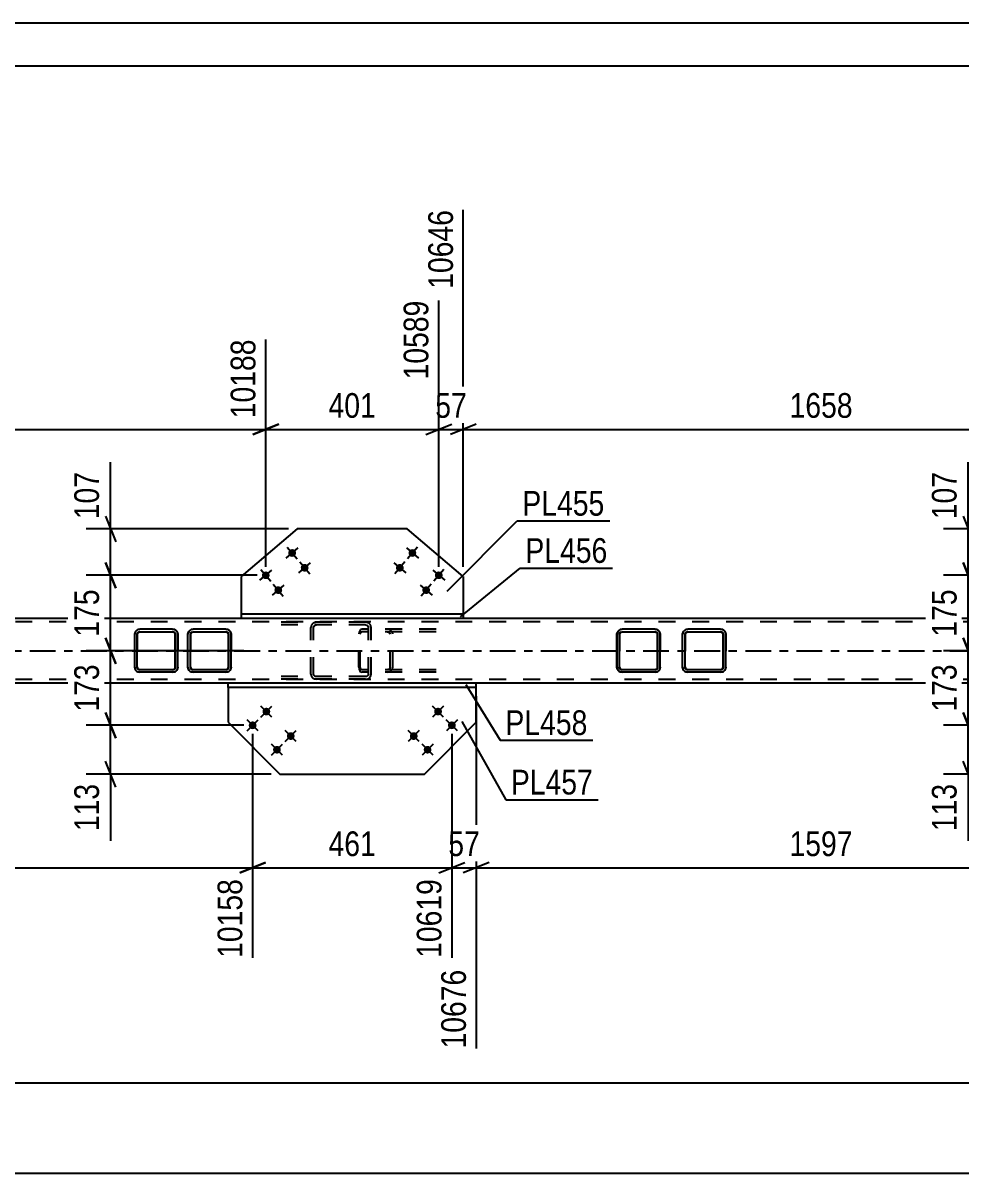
# Model space of a CAD drawing. Header units: millimetres. Extents: x 0 to 1189, y 0 to 841.
# Drawn here: x 631.6 to 740.2, y 707.7 to 841 of the extents above; entities that cross this region are included whole.
import ezdxf

# ---------------------------------------------------------------- set-up
doc = ezdxf.new("R2010")
doc.units = ezdxf.units.MM
doc.linetypes.add('DXK_LINE_DOT2', pattern=[3.9198, 1.9599, -1.9599])
doc.linetypes.add('DXK_LINE_DOT3', pattern=[5.9187, 2.979, -0.9799, 0.9799, -0.9799])
doc.styles.add('Arial Narrow', font='ARIALN.TTF', dxfattribs={"height": 0.2})

# ---------------------------------------------------------------- blocks, each defined once
blk = doc.blocks.new('Unknown-570348649-1114 - 55360')
at = {"color": 5, "linetype": 'Continuous'}
for p, q in [((1189, 841), (0, 841)), ((1184, 836), (5, 836))]:
    blk.add_line(p, q, dxfattribs=at)
blk = doc.blocks.new('Part-570348649-44103 - 43977')
at = {"color": 2, "linetype": 'Continuous'}
for p, q in [((700.33, 770.16), (700.38, 770.39)), ((700.38, 770.39), (700.34, 770.16)), ((700.38, 770.39), (700.38, 770.39)), ((700.64, 770.16), (700.66, 770.27)), ((700.66, 770.27), (700.72, 770.37)), ((700.94, 770.76), (700.71, 770.71)), ((700.72, 770.37), (700.82, 770.43)), ((700.82, 770.43), (700.94, 770.46)), ((700.82, 770.43), (700.82, 770.43)), ((704.74, 770.76), (700.94, 770.76)), ((700.94, 770.46), (704.74, 770.46)), ((704.97, 770.71), (704.74, 770.76)), ((704.74, 770.46), (704.85, 770.43)), ((704.85, 770.43), (704.95, 770.37)), ((704.95, 770.37), (704.85, 770.43)), ((704.95, 770.37), (705.01, 770.27)), ((705.01, 770.27), (704.95, 770.37)), ((705.01, 770.27), (705.01, 770.27)), ((705.01, 770.27), (705.04, 770.16)), ((705.03, 770.16), (705.01, 770.27)), ((705.34, 770.16), (705.29, 770.39)), ((700.33, 770.16), (700.34, 770.16)), ((700.33, 766.36), (700.33, 770.16)), ((700.34, 766.36), (700.34, 770.16)), ((700.64, 766.36), (700.64, 770.16)), ((705.04, 770.16), (705.03, 770.16)), ((705.03, 770.16), (705.03, 766.36)), ((705.04, 766.36), (705.04, 770.16)), ((705.34, 766.36), (705.34, 770.16)), ((700.34, 766.36), (700.33, 766.36)), ((700.38, 766.13), (700.33, 766.36)), ((700.34, 766.36), (700.38, 766.13)), ((700.66, 766.24), (700.64, 766.36)), ((705.04, 766.36), (705.01, 766.24)), ((705.01, 766.24), (705.03, 766.36)), ((705.03, 766.36), (705.04, 766.36)), ((705.29, 766.13), (705.34, 766.36)), ((700.38, 766.13), (700.38, 766.13)), ((700.72, 766.14), (700.66, 766.24)), ((700.71, 765.8), (700.94, 765.76)), ((700.82, 766.08), (700.72, 766.14)), ((700.94, 766.06), (700.82, 766.08)), ((700.82, 766.08), (700.82, 766.08)), ((704.74, 766.06), (700.94, 766.06)), ((704.74, 765.76), (700.94, 765.76)), ((704.85, 766.08), (704.74, 766.06)), ((704.74, 765.76), (704.97, 765.8)), ((704.95, 766.14), (704.85, 766.08)), ((704.85, 766.08), (704.95, 766.14)), ((705.01, 766.24), (704.95, 766.14)), ((704.95, 766.14), (705.01, 766.24)), ((705.01, 766.24), (705.01, 766.24))]:
    blk.add_line(p, q, dxfattribs=at)
at = {"color": 7, "linetype": 'DXK_LINE_DOT2'}
for p, q in [((700.66, 770.27), (700.63, 770.16)), ((700.72, 770.37), (700.66, 770.27)), ((700.7, 770.71), (700.93, 770.76)), ((700.82, 770.43), (700.72, 770.37)), ((700.82, 770.43), (700.93, 770.46)), ((700.93, 770.76), (700.94, 770.76)), ((700.94, 770.76), (700.93, 770.76)), ((700.93, 770.46), (700.94, 770.46)), ((700.94, 770.46), (700.93, 770.46)), ((704.73, 770.76), (704.96, 770.71)), ((704.85, 770.43), (704.73, 770.46)), ((705.29, 770.39), (705.33, 770.16)), ((700.64, 770.16), (700.63, 770.16)), ((700.63, 770.16), (700.63, 766.36)), ((705.34, 770.16), (705.33, 770.16)), ((705.33, 770.16), (705.33, 766.36)), ((700.63, 766.36), (700.64, 766.36)), ((700.63, 766.36), (700.66, 766.24)), ((705.33, 766.36), (705.29, 766.13)), ((705.33, 766.36), (705.34, 766.36)), ((700.66, 766.24), (700.72, 766.14)), ((700.93, 765.76), (700.7, 765.8)), ((700.72, 766.14), (700.82, 766.08)), ((700.82, 766.08), (700.93, 766.06)), ((700.93, 766.06), (700.94, 766.06)), ((700.94, 766.06), (700.93, 766.06)), ((700.93, 765.76), (700.94, 765.76)), ((700.94, 765.76), (700.93, 765.76)), ((704.73, 766.06), (704.85, 766.08)), ((704.96, 765.8), (704.73, 765.76))]:
    blk.add_line(p, q, dxfattribs=at)
at = {"color": 2, "linetype": 'Continuous'}
for centre, start, end in [((700.93, 770.16), 112.5, 157.5), ((700.94, 770.16), 112.5, 157.5), ((704.74, 770.16), 22.5, 67.5), ((700.93, 766.36), 202.5, 247.5), ((700.94, 766.36), 202.5, 247.5), ((704.74, 766.36), 292.5, 337.5)]:
    blk.add_arc(centre, 0.6, start, end, dxfattribs=at)
at = {"color": 7, "linetype": 'DXK_LINE_DOT2'}
for centre, start, end in [((704.73, 770.16), 22.5, 67.5), ((704.73, 766.36), 292.5, 337.5)]:
    blk.add_arc(centre, 0.6, start, end, dxfattribs=at)
blk = doc.blocks.new('Part-570348649-43984 - 43977')
at = {"color": 7, "linetype": 'DXK_LINE_DOT2'}
for p, q in [((670.47, 770.39), (670.44, 770.16)), ((670.54, 770.58), (670.47, 770.39)), ((670.64, 770.71), (670.54, 770.58)), ((670.61, 770.16), (670.62, 770.27)), ((670.62, 770.27), (670.65, 770.37)), ((670.77, 770.76), (670.64, 770.71)), ((670.65, 770.37), (670.71, 770.44)), ((670.71, 770.44), (670.77, 770.46)), ((679.38, 770.76), (670.77, 770.76)), ((679.38, 770.46), (670.77, 770.46)), ((671.86, 770.46), (671.86, 770.76)), ((673.97, 770.71), (673.73, 770.76)), ((673.73, 770.46), (673.85, 770.44)), ((673.85, 770.44), (673.96, 770.37)), ((673.96, 770.37), (674.02, 770.27)), ((674.02, 770.27), (674.05, 770.16)), ((674.36, 770.16), (674.32, 770.39)), ((670.44, 766.36), (670.44, 770.16)), ((670.61, 766.36), (670.61, 770.16)), ((674.05, 766.36), (674.05, 770.16)), ((674.36, 766.36), (674.36, 770.16)), ((670.44, 766.36), (670.47, 766.13)), ((670.62, 766.24), (670.61, 766.36)), ((674.05, 766.36), (674.02, 766.24)), ((674.32, 766.13), (674.36, 766.36)), ((670.47, 766.13), (670.54, 765.93)), ((670.54, 765.93), (670.64, 765.8)), ((670.65, 766.15), (670.62, 766.24)), ((670.64, 765.8), (670.77, 765.76)), ((670.71, 766.08), (670.65, 766.15)), ((670.77, 766.06), (670.71, 766.08)), ((679.38, 766.06), (670.77, 766.06)), ((679.38, 765.76), (670.77, 765.76)), ((671.86, 765.76), (671.86, 766.06)), ((673.85, 766.08), (673.73, 766.06)), ((673.73, 765.76), (673.97, 765.8)), ((673.96, 766.15), (673.85, 766.08)), ((674.02, 766.24), (673.96, 766.15))]:
    blk.add_line(p, q, dxfattribs=at)
for centre, start, end in [((673.75, 770.14), 23.9472, 68.8973), ((673.75, 766.38), 291.1027, 336.0528)]:
    blk.add_arc(centre, 0.616, start, end, dxfattribs=at)
blk = doc.blocks.new('Part-570348649-43991 - 43977')
at = {"color": 7, "linetype": 'DXK_LINE_DOT2'}
for p, q in [((671.23, 771.56), (659.51, 771.56)), ((671.23, 771.26), (659.51, 771.26)), ((664.93, 771.19), (664.88, 770.96)), ((664.88, 765.56), (664.88, 770.96)), ((665.2, 770.96), (665.22, 771.07)), ((665.2, 765.56), (665.2, 770.96)), ((665.22, 771.07), (665.29, 771.17)), ((665.52, 771.56), (665.27, 771.51)), ((665.29, 771.17), (665.4, 771.24)), ((665.4, 771.24), (665.52, 771.26)), ((671.47, 771.51), (671.23, 771.56)), ((671.23, 771.26), (671.35, 771.24)), ((671.35, 771.24), (671.45, 771.17)), ((671.45, 771.17), (671.52, 771.07)), ((671.52, 771.07), (671.55, 770.96)), ((671.55, 765.56), (671.55, 770.96)), ((671.86, 770.96), (671.81, 771.19)), ((671.86, 765.56), (671.86, 770.96)), ((671.23, 765.26), (659.51, 765.26)), ((671.23, 764.96), (659.51, 764.96)), ((664.88, 765.56), (664.93, 765.33)), ((665.22, 765.44), (665.2, 765.56)), ((665.29, 765.35), (665.22, 765.44)), ((665.27, 765), (665.52, 764.96)), ((665.4, 765.28), (665.29, 765.35)), ((665.52, 765.26), (665.4, 765.28)), ((671.35, 765.28), (671.23, 765.26)), ((671.23, 764.96), (671.47, 765)), ((671.45, 765.35), (671.35, 765.28)), ((671.52, 765.44), (671.45, 765.35)), ((671.55, 765.56), (671.52, 765.44)), ((671.81, 765.33), (671.86, 765.56))]:
    blk.add_line(p, q, dxfattribs=at)
for centre, start, end in [((665.5, 770.93), 110.9291, 155.8657), ((671.25, 770.93), 24.1343, 69.0709), ((665.5, 765.58), 204.1343, 249.0709), ((671.25, 765.58), 290.9291, 335.8657)]:
    blk.add_arc(centre, 0.618, start, end, dxfattribs=at)
blk = doc.blocks.new('Part-570348649-44075 - 43977')
at = {"color": 2, "linetype": 'Continuous'}
for p, q in [((707.93, 770.16), (707.98, 770.39)), ((707.98, 770.39), (707.93, 770.16)), ((708.23, 770.16), (708.26, 770.27)), ((708.26, 770.27), (708.32, 770.37)), ((708.53, 770.76), (708.31, 770.71)), ((708.32, 770.37), (708.42, 770.43)), ((708.42, 770.43), (708.53, 770.46)), ((712.33, 770.76), (708.53, 770.76)), ((708.53, 770.46), (712.33, 770.46)), ((712.56, 770.71), (712.33, 770.76)), ((712.33, 770.46), (712.45, 770.43)), ((712.45, 770.43), (712.55, 770.37)), ((712.55, 770.37), (712.45, 770.43)), ((712.55, 770.37), (712.61, 770.27)), ((712.61, 770.27), (712.55, 770.37)), ((712.61, 770.27), (712.63, 770.16)), ((712.63, 770.16), (712.61, 770.27)), ((712.93, 770.16), (712.89, 770.39)), ((707.93, 766.36), (707.93, 770.16)), ((707.93, 770.16), (707.93, 770.16)), ((707.93, 766.36), (707.93, 770.16)), ((708.23, 766.36), (708.23, 770.16)), ((712.63, 766.36), (712.63, 770.16)), ((712.63, 770.16), (712.63, 770.16)), ((712.63, 770.16), (712.63, 766.36)), ((712.93, 766.36), (712.93, 770.16)), ((707.93, 766.36), (707.93, 766.36)), ((707.98, 766.13), (707.93, 766.36)), ((707.93, 766.36), (707.98, 766.13)), ((708.26, 766.24), (708.23, 766.36)), ((712.63, 766.36), (712.61, 766.24)), ((712.61, 766.24), (712.63, 766.36)), ((712.63, 766.36), (712.63, 766.36)), ((712.89, 766.13), (712.93, 766.36)), ((708.32, 766.14), (708.26, 766.24)), ((708.31, 765.8), (708.53, 765.76)), ((708.42, 766.08), (708.32, 766.14)), ((708.53, 766.06), (708.42, 766.08)), ((712.33, 766.06), (708.53, 766.06)), ((712.33, 765.76), (708.53, 765.76)), ((712.45, 766.08), (712.33, 766.06)), ((712.33, 765.76), (712.56, 765.8)), ((712.55, 766.14), (712.45, 766.08)), ((712.45, 766.08), (712.55, 766.14)), ((712.61, 766.24), (712.55, 766.14)), ((712.55, 766.14), (712.61, 766.24))]:
    blk.add_line(p, q, dxfattribs=at)
at = {"color": 7, "linetype": 'DXK_LINE_DOT2'}
for p, q in [((708.26, 770.27), (708.23, 770.16)), ((708.32, 770.37), (708.26, 770.27)), ((708.3, 770.71), (708.53, 770.76)), ((708.42, 770.43), (708.32, 770.37)), ((708.53, 770.46), (708.42, 770.43)), ((708.53, 770.76), (708.53, 770.76)), ((708.53, 770.76), (708.53, 770.76)), ((708.53, 770.46), (708.53, 770.46)), ((708.53, 770.46), (708.53, 770.46)), ((712.33, 770.76), (712.56, 770.71)), ((712.45, 770.43), (712.33, 770.46)), ((712.89, 770.39), (712.93, 770.16)), ((708.23, 770.16), (708.23, 770.16)), ((708.23, 770.16), (708.23, 766.36)), ((712.93, 770.16), (712.93, 770.16)), ((712.93, 770.16), (712.93, 766.36)), ((708.23, 766.36), (708.23, 766.36)), ((708.23, 766.36), (708.26, 766.24)), ((712.93, 766.36), (712.89, 766.13)), ((712.93, 766.36), (712.93, 766.36)), ((708.26, 766.24), (708.32, 766.14)), ((708.53, 765.76), (708.3, 765.8)), ((708.32, 766.14), (708.42, 766.08)), ((708.42, 766.08), (708.53, 766.06)), ((708.53, 766.06), (708.53, 766.06)), ((708.53, 766.06), (708.53, 766.06)), ((708.53, 765.76), (708.53, 765.76)), ((708.53, 765.76), (708.53, 765.76)), ((712.33, 766.06), (712.45, 766.08)), ((712.56, 765.8), (712.33, 765.76))]:
    blk.add_line(p, q, dxfattribs=at)
at = {"color": 2, "linetype": 'Continuous'}
for centre, start, end in [((708.53, 770.16), 112.5, 157.5), ((708.53, 770.16), 112.5, 157.5), ((712.33, 770.16), 22.5, 67.5), ((708.53, 766.36), 202.5, 247.5), ((708.53, 766.36), 202.5, 247.5), ((712.33, 766.36), 292.5, 337.5)]:
    blk.add_arc(centre, 0.6, start, end, dxfattribs=at)
at = {"color": 7, "linetype": 'DXK_LINE_DOT2'}
for centre, start, end in [((712.33, 770.16), 22.5, 67.5), ((712.33, 766.36), 292.5, 337.5)]:
    blk.add_arc(centre, 0.6, start, end, dxfattribs=at)
blk = doc.blocks.new('Bolt-570348649-44203 - 43977')
at = {"linetype": 'Continuous'}
for points in [[(663.06, 779.88, -1), (662.37, 779.29, -1)], [(664.51, 778.16, -1), (663.82, 777.58, -1)], [(660, 777.29, -1), (659.32, 776.71, -1)], [(661.46, 775.57, -1), (660.77, 774.99, -1)]]:
    blk.add_hatch(color=1, dxfattribs=at).paths.add_polyline_path(points)
at = {"color": 1, "linetype": 'Continuous'}
for p, q in [((662.03, 779), (663.4, 780.17)), ((662.13, 780.27), (663.29, 778.9)), ((663.48, 777.29), (664.85, 778.45)), ((663.59, 778.55), (664.75, 777.18)), ((658.97, 776.42), (660.35, 777.58)), ((659.08, 777.69), (660.24, 776.31)), ((660.43, 774.7), (661.8, 775.86)), ((660.53, 775.97), (661.69, 774.6))]:
    blk.add_line(p, q, dxfattribs=at)
blk = doc.blocks.new('Part-570348649-44012 - 43977')
at = {"color": 2, "linetype": 'Continuous'}
for p, q in [((684.04, 764.51), (655.31, 764.51)), ((655.31, 764.01), (655.31, 764.51)), ((684.04, 764.01), (655.31, 764.01)), ((684.04, 764.01), (684.04, 764.51))]:
    blk.add_line(p, q, dxfattribs=at)
blk = doc.blocks.new('Part-570348649-44014 - 43977')
at = {"color": 2, "linetype": 'Continuous'}
for p, q in [((682.54, 772.51), (656.81, 772.51)), ((656.81, 772.51), (656.81, 772.01)), ((682.54, 772.01), (656.81, 772.01)), ((682.54, 772.51), (682.54, 772.01))]:
    blk.add_line(p, q, dxfattribs=at)
blk = doc.blocks.new('Part-570348649-44137 - 43977')
at = {"color": 2, "linetype": 'Continuous'}
for p, q in [((655.31, 764.01), (655.31, 759.99)), ((684.04, 759.99), (684.04, 764.01)), ((655.31, 759.99), (661.3, 753.96)), ((678.05, 753.96), (684.04, 759.99)), ((661.3, 753.96), (678.05, 753.96))]:
    blk.add_line(p, q, dxfattribs=at)
at = {"color": 7, "linetype": 'DXK_LINE_DOT2'}
blk.add_line((684.04, 764.01), (655.31, 764.01), dxfattribs=at)
blk = doc.blocks.new('Part-570348649-44074 - 43977')
at = {"color": 2, "linetype": 'Continuous'}
for p, q in [((644.48, 770.16), (644.53, 770.39)), ((644.53, 770.39), (644.48, 770.16)), ((644.78, 770.16), (644.8, 770.27)), ((644.8, 770.27), (644.87, 770.37)), ((645.08, 770.76), (644.85, 770.71)), ((644.87, 770.37), (644.97, 770.43)), ((644.97, 770.43), (645.08, 770.46)), ((648.88, 770.76), (645.08, 770.76)), ((645.08, 770.46), (648.88, 770.46)), ((649.11, 770.71), (648.88, 770.76)), ((648.88, 770.46), (649, 770.43)), ((649.09, 770.37), (648.99, 770.43)), ((649, 770.43), (649.09, 770.37)), ((649.09, 770.37), (649.16, 770.27)), ((649.16, 770.27), (649.09, 770.37)), ((649.16, 770.27), (649.18, 770.16)), ((649.18, 770.16), (649.16, 770.27)), ((649.48, 770.16), (649.44, 770.39)), ((644.48, 766.36), (644.48, 770.16)), ((644.48, 770.16), (644.48, 770.16)), ((644.48, 766.36), (644.48, 770.16)), ((644.78, 766.36), (644.78, 770.16)), ((649.18, 766.36), (649.18, 770.16)), ((649.18, 770.16), (649.18, 770.16)), ((649.18, 770.16), (649.18, 766.36)), ((649.48, 766.36), (649.48, 770.16)), ((644.48, 766.36), (644.48, 766.36)), ((644.53, 766.13), (644.48, 766.36)), ((644.48, 766.36), (644.53, 766.13)), ((644.8, 766.24), (644.78, 766.36)), ((649.18, 766.36), (649.16, 766.24)), ((649.16, 766.24), (649.18, 766.36)), ((649.18, 766.36), (649.18, 766.36)), ((649.44, 766.13), (649.48, 766.36)), ((644.87, 766.14), (644.8, 766.24)), ((644.85, 765.8), (645.08, 765.76)), ((644.97, 766.08), (644.87, 766.14)), ((645.08, 766.06), (644.97, 766.08)), ((648.88, 766.06), (645.08, 766.06)), ((648.88, 765.76), (645.08, 765.76)), ((649, 766.08), (648.88, 766.06)), ((648.88, 765.76), (649.11, 765.8)), ((648.99, 766.08), (649.09, 766.14)), ((649.09, 766.14), (649, 766.08)), ((649.16, 766.24), (649.09, 766.14)), ((649.09, 766.14), (649.16, 766.24))]:
    blk.add_line(p, q, dxfattribs=at)
at = {"color": 7, "linetype": 'DXK_LINE_DOT2'}
for p, q in [((644.8, 770.27), (644.78, 770.16)), ((644.87, 770.37), (644.8, 770.27)), ((644.85, 770.71), (645.08, 770.76)), ((644.96, 770.43), (644.87, 770.37)), ((645.08, 770.46), (644.96, 770.43)), ((645.08, 770.76), (645.08, 770.76)), ((645.08, 770.76), (645.08, 770.76)), ((645.08, 770.46), (645.08, 770.46)), ((645.08, 770.46), (645.08, 770.46)), ((648.88, 770.76), (649.11, 770.71)), ((648.99, 770.43), (648.88, 770.46)), ((649.43, 770.39), (649.48, 770.16)), ((644.78, 770.16), (644.78, 770.16)), ((644.78, 770.16), (644.78, 766.36)), ((649.48, 770.16), (649.48, 770.16)), ((649.48, 770.16), (649.48, 766.36)), ((644.78, 766.36), (644.78, 766.36)), ((644.78, 766.36), (644.8, 766.24)), ((649.48, 766.36), (649.43, 766.13)), ((649.48, 766.36), (649.48, 766.36)), ((644.8, 766.24), (644.87, 766.14)), ((645.08, 765.76), (644.85, 765.8)), ((644.87, 766.14), (644.96, 766.08)), ((644.96, 766.08), (645.08, 766.06)), ((645.08, 766.06), (645.08, 766.06)), ((645.08, 766.06), (645.08, 766.06)), ((645.08, 765.76), (645.08, 765.76)), ((645.08, 765.76), (645.08, 765.76)), ((648.88, 766.06), (648.99, 766.08)), ((649.11, 765.8), (648.88, 765.76))]:
    blk.add_line(p, q, dxfattribs=at)
at = {"color": 2, "linetype": 'Continuous'}
for centre, start, end in [((645.08, 770.16), 112.5, 157.5), ((645.08, 770.16), 112.5, 157.5), ((648.88, 770.16), 22.5, 67.5), ((645.08, 766.36), 202.5, 247.5), ((645.08, 766.36), 202.5, 247.5), ((648.88, 766.36), 292.5, 337.5)]:
    blk.add_arc(centre, 0.6, start, end, dxfattribs=at)
at = {"color": 7, "linetype": 'DXK_LINE_DOT2'}
for centre, start, end in [((648.88, 770.16), 22.5, 67.5), ((648.88, 766.36), 292.5, 337.5)]:
    blk.add_arc(centre, 0.6, start, end, dxfattribs=at)
blk = doc.blocks.new('Part-570348649-44102 - 43977')
at = {"color": 2, "linetype": 'Continuous'}
for p, q in [((650.64, 770.16), (650.69, 770.39)), ((650.69, 770.39), (650.65, 770.16)), ((650.69, 770.39), (650.69, 770.39)), ((650.95, 770.16), (650.97, 770.27)), ((650.97, 770.27), (651.03, 770.37)), ((651.25, 770.76), (651.02, 770.71)), ((651.03, 770.37), (651.13, 770.43)), ((651.13, 770.43), (651.25, 770.46)), ((651.13, 770.43), (651.13, 770.43)), ((655.05, 770.76), (651.25, 770.76)), ((651.25, 770.46), (655.05, 770.46)), ((655.28, 770.71), (655.05, 770.76)), ((655.05, 770.46), (655.16, 770.43)), ((655.16, 770.43), (655.26, 770.37)), ((655.26, 770.37), (655.16, 770.43)), ((655.26, 770.37), (655.32, 770.27)), ((655.32, 770.27), (655.26, 770.37)), ((655.32, 770.27), (655.32, 770.27)), ((655.32, 770.27), (655.35, 770.16)), ((655.34, 770.16), (655.32, 770.27)), ((655.65, 770.16), (655.6, 770.39)), ((650.64, 770.16), (650.65, 770.16)), ((650.64, 766.36), (650.64, 770.16)), ((650.65, 766.36), (650.65, 770.16)), ((650.95, 766.36), (650.95, 770.16)), ((655.35, 770.16), (655.34, 770.16)), ((655.34, 770.16), (655.34, 766.36)), ((655.35, 766.36), (655.35, 770.16)), ((655.65, 766.36), (655.65, 770.16)), ((650.65, 766.36), (650.64, 766.36)), ((650.69, 766.13), (650.64, 766.36)), ((650.65, 766.36), (650.69, 766.13)), ((650.97, 766.24), (650.95, 766.36)), ((655.35, 766.36), (655.32, 766.24)), ((655.32, 766.24), (655.34, 766.36)), ((655.34, 766.36), (655.35, 766.36)), ((655.6, 766.13), (655.65, 766.36)), ((650.69, 766.13), (650.69, 766.13)), ((651.03, 766.14), (650.97, 766.24)), ((651.02, 765.8), (651.25, 765.76)), ((651.13, 766.08), (651.03, 766.14)), ((651.25, 766.06), (651.13, 766.08)), ((651.13, 766.08), (651.13, 766.08)), ((655.05, 766.06), (651.25, 766.06)), ((655.05, 765.76), (651.25, 765.76)), ((655.16, 766.08), (655.05, 766.06)), ((655.05, 765.76), (655.28, 765.8)), ((655.26, 766.14), (655.16, 766.08)), ((655.16, 766.08), (655.26, 766.14)), ((655.32, 766.24), (655.26, 766.14)), ((655.26, 766.14), (655.32, 766.24)), ((655.32, 766.24), (655.32, 766.24))]:
    blk.add_line(p, q, dxfattribs=at)
at = {"color": 7, "linetype": 'DXK_LINE_DOT2'}
for p, q in [((650.97, 770.27), (650.94, 770.16)), ((651.03, 770.37), (650.97, 770.27)), ((651.01, 770.71), (651.24, 770.76)), ((651.13, 770.43), (651.03, 770.37)), ((651.13, 770.43), (651.24, 770.46)), ((651.24, 770.76), (651.25, 770.76)), ((651.25, 770.76), (651.24, 770.76)), ((651.24, 770.46), (651.25, 770.46)), ((651.25, 770.46), (651.24, 770.46)), ((655.04, 770.76), (655.27, 770.71)), ((655.16, 770.43), (655.04, 770.46)), ((655.6, 770.39), (655.64, 770.16)), ((650.95, 770.16), (650.94, 770.16)), ((650.94, 770.16), (650.94, 766.36)), ((655.65, 770.16), (655.64, 770.16)), ((655.64, 770.16), (655.64, 766.36)), ((650.94, 766.36), (650.95, 766.36)), ((650.94, 766.36), (650.97, 766.24)), ((655.64, 766.36), (655.6, 766.13)), ((655.64, 766.36), (655.65, 766.36)), ((650.97, 766.24), (651.03, 766.14)), ((651.24, 765.76), (651.01, 765.8)), ((651.03, 766.14), (651.13, 766.08)), ((651.13, 766.08), (651.24, 766.06)), ((651.24, 766.06), (651.25, 766.06)), ((651.25, 766.06), (651.24, 766.06)), ((651.24, 765.76), (651.25, 765.76)), ((651.25, 765.76), (651.24, 765.76)), ((655.04, 766.06), (655.16, 766.08)), ((655.27, 765.8), (655.04, 765.76))]:
    blk.add_line(p, q, dxfattribs=at)
at = {"color": 2, "linetype": 'Continuous'}
for centre, start, end in [((651.24, 770.16), 112.5, 157.5), ((651.25, 770.16), 112.5, 157.5), ((655.05, 770.16), 22.5, 67.5), ((651.24, 766.36), 202.5, 247.5), ((651.25, 766.36), 202.5, 247.5), ((655.05, 766.36), 292.5, 337.5)]:
    blk.add_arc(centre, 0.6, start, end, dxfattribs=at)
at = {"color": 7, "linetype": 'DXK_LINE_DOT2'}
for centre, start, end in [((655.04, 770.16), 22.5, 67.5), ((655.04, 766.36), 292.5, 337.5)]:
    blk.add_arc(centre, 0.6, start, end, dxfattribs=at)
blk = doc.blocks.new('Part-570348649-44130 - 43977')
at = {"color": 7, "linetype": 'DXK_LINE_DOT2'}
for p, q in [((1063.8, 771.61), (182.52, 771.61)), ((682.54, 772.01), (656.81, 772.01)), ((1063.8, 764.91), (182.52, 764.91)), ((684.04, 764.51), (655.31, 764.51))]:
    blk.add_line(p, q, dxfattribs=at)
at = {"color": 2, "linetype": 'Continuous'}
for p, q in [((656.81, 772.01), (576.78, 772.01)), ((762.57, 772.01), (682.54, 772.01)), ((655.31, 764.51), (578.28, 764.51)), ((761.07, 764.51), (684.04, 764.51))]:
    blk.add_line(p, q, dxfattribs=at)
at = {"color": 7, "linetype": 'DXK_LINE_DOT3'}
blk.add_line((182.52, 768.26), (1063.8, 768.26), dxfattribs=at)
blk = doc.blocks.new('Part-570348649-44138 - 43977')
at = {"color": 2, "linetype": 'Continuous'}
for p, q in [((663.3, 782.37), (656.81, 776.88)), ((676.05, 782.37), (663.3, 782.37)), ((682.54, 776.88), (676.05, 782.37)), ((656.81, 776.88), (656.81, 772.51)), ((682.54, 776.88), (682.54, 772.51))]:
    blk.add_line(p, q, dxfattribs=at)
at = {"color": 7, "linetype": 'DXK_LINE_DOT2'}
blk.add_line((682.54, 772.51), (656.81, 772.51), dxfattribs=at)
blk = doc.blocks.new('Bolt-570348649-44201 - 43977')
at = {"linetype": 'Continuous'}
for points in [[(659.42, 761.53, -1), (660.05, 760.89, -1)], [(657.82, 759.94, -1), (658.46, 759.3, -1)], [(662.24, 758.69, -1), (662.87, 758.05, -1)], [(660.64, 757.1, -1), (661.27, 756.47, -1)]]:
    blk.add_hatch(color=1, dxfattribs=at).paths.add_polyline_path(points)
at = {"color": 1, "linetype": 'Continuous'}
for p, q in [((660.37, 760.57), (659.1, 761.85)), ((659.1, 760.58), (660.37, 761.84)), ((657.5, 758.99), (658.78, 760.26)), ((658.77, 758.99), (657.5, 760.26)), ((663.19, 757.73), (661.92, 759.01)), ((661.92, 757.74), (663.19, 759)), ((660.32, 756.15), (661.6, 757.42)), ((661.59, 756.15), (660.32, 757.42))]:
    blk.add_line(p, q, dxfattribs=at)
blk = doc.blocks.new('Bolt-570348649-44202 - 43977')
at = {"linetype": 'Continuous'}
for points in [[(679.3, 760.89, -1), (679.93, 761.53, -1)], [(680.89, 759.3, -1), (681.53, 759.94, -1)], [(676.48, 758.05, -1), (677.11, 758.69, -1)], [(678.08, 756.47, -1), (678.71, 757.1, -1)]]:
    blk.add_hatch(color=1, dxfattribs=at).paths.add_polyline_path(points)
at = {"color": 1, "linetype": 'Continuous'}
for p, q in [((680.25, 761.85), (678.98, 760.57)), ((680.25, 760.58), (678.98, 761.84)), ((681.85, 758.99), (680.57, 760.26)), ((681.85, 760.26), (680.58, 758.99)), ((677.43, 759.01), (676.16, 757.73)), ((677.44, 757.74), (676.16, 759)), ((679.03, 756.15), (677.76, 757.42)), ((679.03, 757.42), (677.76, 756.15))]:
    blk.add_line(p, q, dxfattribs=at)
blk = doc.blocks.new('Bolt-570348649-44204 - 43977')
at = {"linetype": 'Continuous'}
for points in [[(676.98, 779.29, -1), (676.3, 779.88, -1)], [(675.53, 777.58, -1), (674.84, 778.16, -1)], [(680.04, 776.71, -1), (679.35, 777.29, -1)], [(678.58, 774.99, -1), (677.9, 775.57, -1)]]:
    blk.add_hatch(color=1, dxfattribs=at).paths.add_polyline_path(points)
at = {"color": 1, "linetype": 'Continuous'}
for p, q in [((675.95, 780.17), (677.33, 779)), ((677.22, 780.27), (676.06, 778.9)), ((674.5, 778.45), (675.87, 777.29)), ((675.77, 778.55), (674.61, 777.18)), ((679.01, 777.58), (680.38, 776.42)), ((680.28, 777.69), (679.11, 776.31)), ((677.55, 775.86), (678.93, 774.7)), ((678.82, 775.97), (677.66, 774.6))]:
    blk.add_line(p, q, dxfattribs=at)
blk = doc.blocks.new('StraightDimension-570348649-48183 - 43977')
at = {"color": 7, "linetype": 'Continuous'}
blk.add_line((163.56, 718.2), (1063.8, 718.2), dxfattribs=at)
blk = doc.blocks.new('StraightDimension-570348649-64731 - 43977')
at = {"color": 7, "linetype": 'Continuous'}
for p, q in [((641.1, 778.5), (642.3, 775.5)), ((658.66, 777), (638.85, 777)), ((641.7, 768.26), (641.7, 777)), ((642.3, 766.76), (641.1, 769.76)), ((657.14, 768.26), (638.85, 768.26))]:
    blk.add_line(p, q, dxfattribs=at)
at = {"color": 0}
blk.add_wipeout([(640.95, 775.97), (636.75, 775.97), (636.75, 769.29), (640.95, 769.29)], dxfattribs=at)
at = {"color": 3, "style": 'Arial Narrow'}
blk.add_text('175', height=2.863, rotation=90.0002, dxfattribs=at).set_placement((640.35, 769.89))
blk = doc.blocks.new('StraightDimension-570348649-64786 - 43977')
at = {"color": 7, "linetype": 'Continuous'}
for p, q in [((740.41, 761.12), (741.61, 758.12)), ((762.9, 759.62), (738.16, 759.62)), ((741.01, 753.96), (741.01, 759.62)), ((741.61, 752.46), (740.41, 755.46)), ((766.06, 753.96), (738.16, 753.96)), ((741.01, 753.96), (741.01, 746.22)), ((741.01, 753.96), (741.01, 746.22))]:
    blk.add_line(p, q, dxfattribs=at)
at = {"color": 0}
blk.add_wipeout([(740.26, 753.43), (736.06, 753.43), (736.06, 746.75), (740.26, 746.75)], dxfattribs=at)
at = {"color": 3, "style": 'Arial Narrow'}
blk.add_text('113', height=2.863, rotation=90.0002, dxfattribs=at).set_placement((739.66, 747.35))
blk = doc.blocks.new('StraightDimension-570348649-64732 - 43977')
at = {"color": 7, "linetype": 'Continuous'}
for p, q in [((641.1, 769.76), (642.3, 766.76)), ((657.14, 768.26), (638.85, 768.26)), ((641.7, 759.62), (641.7, 768.26)), ((642.3, 758.12), (641.1, 761.12)), ((657.14, 759.62), (638.85, 759.62))]:
    blk.add_line(p, q, dxfattribs=at)
at = {"color": 0}
blk.add_wipeout([(640.95, 767.28), (636.75, 767.28), (636.75, 760.6), (640.95, 760.6)], dxfattribs=at)
at = {"color": 3, "style": 'Arial Narrow'}
blk.add_text('173', height=2.863, rotation=90.0002, dxfattribs=at).set_placement((640.35, 761.2))
blk = doc.blocks.new('StraightDimension-570348649-48228 - 43977')
at = {"color": 7, "linetype": 'Continuous'}
blk.add_line((162.56, 707.74), (1064.8, 707.74), dxfattribs=at)
blk = doc.blocks.new('StraightDimension-570348649-47431 - 43977')
at = {"color": 7, "linetype": 'Continuous'}
for p, q in [((684.04, 763.01), (684.04, 722.17)), ((763.9, 758.62), (763.9, 732.67)), ((685.54, 743.71), (682.54, 742.51)), ((762.4, 742.51), (765.4, 743.71)), ((684.04, 743.11), (763.9, 743.11))]:
    blk.add_line(p, q, dxfattribs=at)
at = {"color": 0}
blk.add_wipeout([(728.23, 743.86), (728.23, 748.06), (719.71, 748.06), (719.71, 743.86)], dxfattribs=at)
at = {"color": 3, "style": 'Arial Narrow'}
blk.add_text('1597', height=2.863, dxfattribs=at).set_placement((720.31, 744.46))
at = {"color": 0, "linetype": 'Continuous'}
blk.add_wipeout([(763.3, 742.41), (759.1, 742.41), (759.1, 732.07), (763.3, 732.07)], dxfattribs=at)
at = {"color": 3, "linetype": 'Continuous', "style": 'Arial Narrow'}
blk.add_text('12273', height=2.863, rotation=90.0002, dxfattribs=at).set_placement((762.7, 732.67))
blk = doc.blocks.new('StraightDimension-570348649-47432 - 43977')
at = {"color": 7, "linetype": 'Continuous'}
for p, q in [((684.04, 763.01), (684.04, 722.17)), ((681.21, 758.62), (681.21, 732.67)), ((679.71, 742.51), (682.71, 743.71)), ((685.54, 743.71), (682.54, 742.51)), ((681.21, 743.11), (684.04, 743.11))]:
    blk.add_line(p, q, dxfattribs=at)
at = {"color": 0}
blk.add_wipeout([(685.05, 743.86), (685.05, 748.06), (680.2, 748.06), (680.2, 743.86)], dxfattribs=at)
at = {"color": 0, "linetype": 'Continuous'}
blk.add_wipeout([(683.44, 731.91), (679.24, 731.91), (679.24, 721.57), (683.44, 721.57)], dxfattribs=at)
at = {"color": 3, "style": 'Arial Narrow'}
blk.add_text('57', height=2.863, dxfattribs=at).set_placement((680.8, 744.46))
at = {"color": 3, "linetype": 'Continuous', "style": 'Arial Narrow'}
blk.add_text('10676', height=2.863, rotation=90.0002, dxfattribs=at).set_placement((682.84, 722.17))
blk = doc.blocks.new('StraightDimension-570348649-47433 - 43977')
at = {"color": 7, "linetype": 'Continuous'}
for p, q in [((658.14, 758.62), (658.14, 732.67)), ((681.21, 758.62), (681.21, 732.67)), ((659.64, 743.71), (656.64, 742.51)), ((679.71, 742.51), (682.71, 743.71)), ((658.14, 743.11), (681.21, 743.11))]:
    blk.add_line(p, q, dxfattribs=at)
at = {"color": 0}
blk.add_wipeout([(673.02, 743.86), (673.02, 748.06), (666.33, 748.06), (666.33, 743.86)], dxfattribs=at)
at = {"color": 3, "style": 'Arial Narrow'}
blk.add_text('461', height=2.863, dxfattribs=at).set_placement((666.93, 744.46))
at = {"color": 0, "linetype": 'Continuous'}
blk.add_wipeout([(680.61, 742.41), (676.41, 742.41), (676.41, 732.07), (680.61, 732.07)], dxfattribs=at)
at = {"color": 3, "linetype": 'Continuous', "style": 'Arial Narrow'}
blk.add_text('10619', height=2.863, rotation=90.0002, dxfattribs=at).set_placement((680.01, 732.67))
blk = doc.blocks.new('StraightDimension-570348649-47434 - 43977')
at = {"color": 7, "linetype": 'Continuous'}
for p, q in [((578.28, 763.01), (578.28, 725.8)), ((658.14, 758.62), (658.14, 732.67)), ((579.78, 743.71), (576.78, 742.51)), ((656.64, 742.51), (659.64, 743.71)), ((578.28, 743.11), (658.14, 743.11))]:
    blk.add_line(p, q, dxfattribs=at)
at = {"color": 0}
blk.add_wipeout([(622.47, 743.86), (622.47, 748.06), (613.95, 748.06), (613.95, 743.86)], dxfattribs=at)
at = {"color": 3, "style": 'Arial Narrow'}
blk.add_text('1597', height=2.863, dxfattribs=at).set_placement((614.55, 744.46))
at = {"color": 0, "linetype": 'Continuous'}
blk.add_wipeout([(657.54, 742.41), (653.34, 742.41), (653.34, 732.07), (657.54, 732.07)], dxfattribs=at)
at = {"color": 3, "linetype": 'Continuous', "style": 'Arial Narrow'}
blk.add_text('10158', height=2.863, rotation=90.0002, dxfattribs=at).set_placement((656.94, 732.67))
blk = doc.blocks.new('StraightDimension-570348649-64730 - 43977')
at = {"color": 7, "linetype": 'Continuous'}
for p, q in [((641.7, 782.37), (641.7, 790.11)), ((641.7, 782.37), (641.7, 790.11)), ((641.1, 783.87), (642.3, 780.87)), ((662.3, 782.37), (638.85, 782.37)), ((641.7, 777), (641.7, 782.37)), ((642.3, 775.5), (641.1, 778.5)), ((658.66, 777), (638.85, 777))]:
    blk.add_line(p, q, dxfattribs=at)
at = {"color": 0}
blk.add_wipeout([(640.95, 789.58), (636.75, 789.58), (636.75, 782.9), (640.95, 782.9)], dxfattribs=at)
at = {"color": 3, "style": 'Arial Narrow'}
blk.add_text('107', height=2.863, rotation=90.0002, dxfattribs=at).set_placement((640.35, 783.5))
blk = doc.blocks.new('StraightDimension-570348649-64733 - 43977')
at = {"color": 7, "linetype": 'Continuous'}
for p, q in [((641.1, 761.12), (642.3, 758.12)), ((657.14, 759.62), (638.85, 759.62)), ((641.7, 753.96), (641.7, 759.62)), ((642.3, 752.46), (641.1, 755.46)), ((660.3, 753.96), (638.85, 753.96)), ((641.7, 753.96), (641.7, 746.22)), ((641.7, 753.96), (641.7, 746.22))]:
    blk.add_line(p, q, dxfattribs=at)
at = {"color": 0}
blk.add_wipeout([(640.95, 753.43), (636.75, 753.43), (636.75, 746.75), (640.95, 746.75)], dxfattribs=at)
at = {"color": 3, "style": 'Arial Narrow'}
blk.add_text('113', height=2.863, rotation=90.0002, dxfattribs=at).set_placement((640.35, 747.35))
blk = doc.blocks.new('StraightDimension-570348649-64783 - 43977')
at = {"color": 7, "linetype": 'Continuous'}
for p, q in [((741.01, 782.37), (741.01, 790.11)), ((741.01, 782.37), (741.01, 790.11)), ((740.41, 783.87), (741.61, 780.87)), ((768.06, 782.37), (738.16, 782.37)), ((741.01, 777), (741.01, 782.37)), ((741.61, 775.5), (740.41, 778.5)), ((764.42, 777), (738.16, 777))]:
    blk.add_line(p, q, dxfattribs=at)
at = {"color": 0}
blk.add_wipeout([(740.26, 789.58), (736.06, 789.58), (736.06, 782.9), (740.26, 782.9)], dxfattribs=at)
at = {"color": 3, "style": 'Arial Narrow'}
blk.add_text('107', height=2.863, rotation=90.0002, dxfattribs=at).set_placement((739.66, 783.5))
blk = doc.blocks.new('StraightDimension-570348649-64784 - 43977')
at = {"color": 7, "linetype": 'Continuous'}
for p, q in [((740.41, 778.5), (741.61, 775.5)), ((764.42, 777), (738.16, 777)), ((741.01, 768.26), (741.01, 777)), ((741.61, 766.76), (740.41, 769.76)), ((764.42, 768.26), (738.16, 768.26))]:
    blk.add_line(p, q, dxfattribs=at)
at = {"color": 0}
blk.add_wipeout([(740.26, 775.97), (736.06, 775.97), (736.06, 769.29), (740.26, 769.29)], dxfattribs=at)
at = {"color": 3, "style": 'Arial Narrow'}
blk.add_text('175', height=2.863, rotation=90.0002, dxfattribs=at).set_placement((739.66, 769.89))
blk = doc.blocks.new('StraightDimension-570348649-64785 - 43977')
at = {"color": 7, "linetype": 'Continuous'}
for p, q in [((740.41, 769.76), (741.61, 766.76)), ((764.42, 768.26), (738.16, 768.26)), ((741.01, 759.62), (741.01, 768.26)), ((741.61, 758.12), (740.41, 761.12)), ((762.9, 759.62), (738.16, 759.62))]:
    blk.add_line(p, q, dxfattribs=at)
at = {"color": 0}
blk.add_wipeout([(740.26, 767.28), (736.06, 767.28), (736.06, 760.6), (740.26, 760.6)], dxfattribs=at)
at = {"color": 3, "style": 'Arial Narrow'}
blk.add_text('173', height=2.863, rotation=90.0002, dxfattribs=at).set_placement((739.66, 761.2))
blk = doc.blocks.new('StraightDimension-570348649-69219 - 43977')
at = {"color": 7, "linetype": 'Continuous'}
for p, q in [((682.54, 778), (682.54, 819.34)), ((765.42, 778), (765.42, 804.34)), ((684.04, 794.5), (681.04, 793.3)), ((763.92, 793.3), (766.92, 794.5)), ((682.54, 793.9), (765.42, 793.9))]:
    blk.add_line(p, q, dxfattribs=at)
at = {"color": 0}
blk.add_wipeout([(728.24, 794.65), (728.24, 798.85), (719.72, 798.85), (719.72, 794.65)], dxfattribs=at)
at = {"color": 3, "style": 'Arial Narrow'}
blk.add_text('1658', height=2.863, dxfattribs=at).set_placement((720.32, 795.25))
at = {"color": 0, "linetype": 'Continuous'}
blk.add_wipeout([(764.82, 804.94), (760.62, 804.94), (760.62, 794.6), (764.82, 794.6)], dxfattribs=at)
at = {"color": 3, "linetype": 'Continuous', "style": 'Arial Narrow'}
blk.add_text('12304', height=2.863, rotation=90.0002, dxfattribs=at).set_placement((764.22, 795.2))
blk = doc.blocks.new('StraightDimension-570348649-69220 - 43977')
at = {"color": 7, "linetype": 'Continuous'}
for p, q in [((682.54, 778), (682.54, 819.34)), ((679.69, 778), (679.69, 808.84)), ((678.19, 793.3), (681.19, 794.5)), ((684.04, 794.5), (681.04, 793.3)), ((679.69, 793.9), (682.54, 793.9))]:
    blk.add_line(p, q, dxfattribs=at)
at = {"color": 0, "linetype": 'Continuous'}
blk.add_wipeout([(681.94, 819.94), (677.74, 819.94), (677.74, 809.6), (681.94, 809.6)], dxfattribs=at)
at = {"color": 0}
blk.add_wipeout([(683.55, 794.65), (683.55, 798.85), (678.69, 798.85), (678.69, 794.65)], dxfattribs=at)
at = {"color": 3, "linetype": 'Continuous', "style": 'Arial Narrow'}
blk.add_text('10646', height=2.863, rotation=90.0002, dxfattribs=at).set_placement((681.34, 810.2))
at = {"color": 3, "style": 'Arial Narrow'}
blk.add_text('57', height=2.863, dxfattribs=at).set_placement((679.29, 795.25))
blk = doc.blocks.new('StraightDimension-570348649-69221 - 43977')
at = {"color": 7, "linetype": 'Continuous'}
for p, q in [((679.69, 778), (679.69, 808.84)), ((659.66, 778), (659.66, 804.34)), ((661.16, 794.5), (658.16, 793.3)), ((678.19, 793.3), (681.19, 794.5)), ((659.66, 793.9), (679.69, 793.9))]:
    blk.add_line(p, q, dxfattribs=at)
at = {"color": 0}
blk.add_wipeout([(673.02, 794.65), (673.02, 798.85), (666.33, 798.85), (666.33, 794.65)], dxfattribs=at)
at = {"color": 3, "style": 'Arial Narrow'}
blk.add_text('401', height=2.863, dxfattribs=at).set_placement((666.93, 795.25))
at = {"color": 0, "linetype": 'Continuous'}
blk.add_wipeout([(679.09, 809.44), (674.89, 809.44), (674.89, 799.1), (679.09, 799.1)], dxfattribs=at)
at = {"color": 3, "linetype": 'Continuous', "style": 'Arial Narrow'}
blk.add_text('10589', height=2.863, rotation=90.0002, dxfattribs=at).set_placement((678.49, 799.7))
blk = doc.blocks.new('StraightDimension-570348649-69222 - 43977')
at = {"color": 7, "linetype": 'Continuous'}
for p, q in [((576.78, 778), (576.78, 815.71)), ((659.66, 778), (659.66, 804.34)), ((578.28, 794.5), (575.28, 793.3)), ((658.16, 793.3), (661.16, 794.5)), ((576.78, 793.9), (659.66, 793.9))]:
    blk.add_line(p, q, dxfattribs=at)
at = {"color": 0}
blk.add_wipeout([(622.48, 794.65), (622.48, 798.85), (613.96, 798.85), (613.96, 794.65)], dxfattribs=at)
at = {"color": 3, "style": 'Arial Narrow'}
blk.add_text('1658', height=2.863, dxfattribs=at).set_placement((614.56, 795.25))
at = {"color": 0, "linetype": 'Continuous'}
blk.add_wipeout([(659.06, 804.94), (654.86, 804.94), (654.86, 794.6), (659.06, 794.6)], dxfattribs=at)
at = {"color": 3, "linetype": 'Continuous', "style": 'Arial Narrow'}
blk.add_text('10188', height=2.863, rotation=90.0002, dxfattribs=at).set_placement((658.46, 795.2))
blk = doc.blocks.new('Mark-570348649-47901 - 43977')
at = {"color": 0}
blk.add_wipeout([(698.89, 783.91), (698.89, 786.91), (689.38, 786.91), (689.38, 783.91)], dxfattribs=at)
blk.add_wipeout([(698.89, 783.91), (698.89, 786.91), (689.38, 786.91), (689.38, 783.91)], dxfattribs=at)
at = {"color": 30, "linetype": 'Continuous'}
for p, q in [((680.66, 775.18), (688.78, 783.31)), ((688.78, 783.31), (699.49, 783.31))]:
    blk.add_line(p, q, dxfattribs=at)
at = {"color": 3, "style": 'Arial Narrow'}
blk.add_text('PL455', height=2.863, dxfattribs=at).set_placement((689.38, 783.91))
blk = doc.blocks.new('Mark-570348649-47898 - 43977')
at = {"color": 0}
blk.add_wipeout([(697.56, 751.6), (697.56, 754.6), (688.05, 754.6), (688.05, 751.6)], dxfattribs=at)
blk.add_wipeout([(697.56, 751.6), (697.56, 754.6), (688.05, 754.6), (688.05, 751.6)], dxfattribs=at)
at = {"color": 30, "linetype": 'Continuous'}
for p, q in [((682.38, 760.04), (687.45, 751)), ((687.45, 751), (698.16, 751))]:
    blk.add_line(p, q, dxfattribs=at)
at = {"color": 3, "style": 'Arial Narrow'}
blk.add_text('PL457', height=2.863, dxfattribs=at).set_placement((688.05, 751.6))
blk = doc.blocks.new('Mark-570348649-47847 - 43977')
at = {"color": 0}
blk.add_wipeout([(696.93, 758.49), (696.93, 761.49), (687.42, 761.49), (687.42, 758.49)], dxfattribs=at)
blk.add_wipeout([(696.93, 758.49), (696.93, 761.49), (687.42, 761.49), (687.42, 758.49)], dxfattribs=at)
at = {"color": 30, "linetype": 'Continuous'}
for p, q in [((682.83, 764.34), (686.82, 757.89)), ((686.82, 757.89), (697.53, 757.89))]:
    blk.add_line(p, q, dxfattribs=at)
at = {"color": 3, "style": 'Arial Narrow'}
blk.add_text('PL458', height=2.863, dxfattribs=at).set_placement((687.42, 758.49))
blk = doc.blocks.new('Mark-570348649-47850 - 43977')
at = {"color": 0}
blk.add_wipeout([(699.23, 778.44), (699.23, 781.44), (689.73, 781.44), (689.73, 778.44)], dxfattribs=at)
blk.add_wipeout([(699.23, 778.44), (699.23, 781.44), (689.73, 781.44), (689.73, 778.44)], dxfattribs=at)
at = {"color": 30, "linetype": 'Continuous'}
for p, q in [((682.23, 772.17), (689.13, 777.84)), ((689.13, 777.84), (699.83, 777.84))]:
    blk.add_line(p, q, dxfattribs=at)
at = {"color": 3, "style": 'Arial Narrow'}
blk.add_text('PL456', height=2.863, dxfattribs=at).set_placement((689.73, 778.44))

msp = doc.modelspace()

# ---------------------------------------------------------------- block references
for name in ['Unknown-570348649-1114 - 55360', 'Part-570348649-44138 - 43977', 'Bolt-570348649-44203 - 43977', 'Bolt-570348649-44204 - 43977', 'Part-570348649-44130 - 43977', 'Part-570348649-44014 - 43977', 'Part-570348649-44074 - 43977', 'Part-570348649-44102 - 43977', 'Part-570348649-43991 - 43977', 'Part-570348649-43984 - 43977', 'Part-570348649-44103 - 43977', 'Part-570348649-44075 - 43977', 'Part-570348649-44012 - 43977', 'Part-570348649-44137 - 43977', 'Bolt-570348649-44201 - 43977', 'Bolt-570348649-44202 - 43977']:
    msp.add_blockref(name, (0, 0))

# ---------------------------------------------------------------- next in the draw order: block references
for name in ['StraightDimension-570348649-64783 - 43977', 'StraightDimension-570348649-64731 - 43977', 'StraightDimension-570348649-48183 - 43977']:
    msp.add_blockref(name, (0, 0))

# ---------------------------------------------------------------- next in the draw order: block references
for name in ['StraightDimension-570348649-64730 - 43977', 'StraightDimension-570348649-64784 - 43977', 'StraightDimension-570348649-64732 - 43977', 'StraightDimension-570348649-64786 - 43977']:
    msp.add_blockref(name, (0, 0))

# ---------------------------------------------------------------- next in the draw order: block references
for name in ['StraightDimension-570348649-69219 - 43977', 'StraightDimension-570348649-48228 - 43977']:
    msp.add_blockref(name, (0, 0))

# ---------------------------------------------------------------- next in the draw order: block references
for name in ['StraightDimension-570348649-69220 - 43977', 'StraightDimension-570348649-47431 - 43977']:
    msp.add_blockref(name, (0, 0))

# ---------------------------------------------------------------- next in the draw order: block references
for name in ['StraightDimension-570348649-69221 - 43977', 'StraightDimension-570348649-64785 - 43977', 'StraightDimension-570348649-47432 - 43977']:
    msp.add_blockref(name, (0, 0))

# ---------------------------------------------------------------- next in the draw order: block references
for name in ['StraightDimension-570348649-69222 - 43977', 'Mark-570348649-47901 - 43977', 'StraightDimension-570348649-47433 - 43977']:
    msp.add_blockref(name, (0, 0))

# ---------------------------------------------------------------- next in the draw order: block references
for name in ['Mark-570348649-47850 - 43977', 'StraightDimension-570348649-47434 - 43977', 'Mark-570348649-47898 - 43977']:
    msp.add_blockref(name, (0, 0))

# ---------------------------------------------------------------- next in the draw order: block references
for name in ['Mark-570348649-47847 - 43977', 'StraightDimension-570348649-64733 - 43977']:
    msp.add_blockref(name, (0, 0))

doc.saveas('drawing.dxf')
